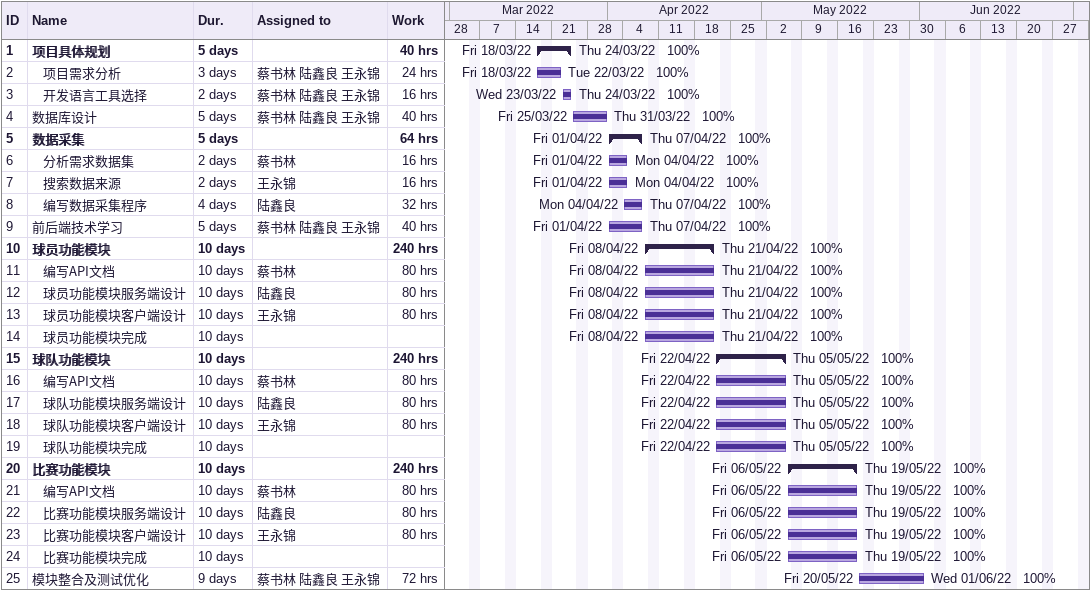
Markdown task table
| ID | Level | Task | Duration | Start | Finish | Resources | % complete | Work (h) |
|---|---|---|---|---|---|---|---|---|
| 1 | 1 | **项目具体规划** | 5d | 2022-03-18 | 2022-03-24 |  | 100 | 40 |
| 2 | 2 | 项目需求分析 | 3d | 2022-03-18 | 2022-03-22 | 蔡书林 陆鑫良 王永锦 | 100 | 24 |
| 3 | 2 | 开发语言工具选择 | 2d | 2022-03-23 | 2022-03-24 | 蔡书林 陆鑫良 王永锦 | 100 | 16 |
| 4 | 1 | 数据库设计 | 5d | 2022-03-25 | 2022-03-31 | 蔡书林 陆鑫良 王永锦 | 100 | 40 |
| 5 | 1 | **数据采集** | 5d | 2022-04-01 | 2022-04-07 |  | 100 | 64 |
| 6 | 2 | 分析需求数据集 | 2d | 2022-04-01 | 2022-04-04 | 蔡书林 | 100 | 16 |
| 7 | 2 | 搜索数据来源 | 2d | 2022-04-01 | 2022-04-04 | 王永锦 | 100 | 16 |
| 8 | 2 | 编写数据采集程序 | 4d | 2022-04-04 | 2022-04-07 | 陆鑫良 | 100 | 32 |
| 9 | 1 | 前后端技术学习 | 5d | 2022-04-01 | 2022-04-07 | 蔡书林 陆鑫良 王永锦 | 100 | 40 |
| 10 | 1 | **球员功能模块** | 10d | 2022-04-08 | 2022-04-21 |  | 100 | 240 |
| 11 | 2 | 编写API文档 | 10d | 2022-04-08 | 2022-04-21 | 蔡书林 | 100 | 80 |
| 12 | 2 | 球员功能模块服务端设计 | 10d | 2022-04-08 | 2022-04-21 | 陆鑫良 | 100 | 80 |
| 13 | 2 | 球员功能模块客户端设计 | 10d | 2022-04-08 | 2022-04-21 | 王永锦 | 100 | 80 |
| 14 | 2 | 球员功能模块完成 | 10d | 2022-04-08 | 2022-04-21 |  | 100 |  |
| 15 | 1 | **球队功能模块** | 10d | 2022-04-22 | 2022-05-05 |  | 100 | 240 |
| 16 | 2 | 编写API文档 | 10d | 2022-04-22 | 2022-05-05 | 蔡书林 | 100 | 80 |
| 17 | 2 | 球队功能模块服务端设计 | 10d | 2022-04-22 | 2022-05-05 | 陆鑫良 | 100 | 80 |
| 18 | 2 | 球队功能模块客户端设计 | 10d | 2022-04-22 | 2022-05-05 | 王永锦 | 100 | 80 |
| 19 | 2 | 球队功能模块完成 | 10d | 2022-04-22 | 2022-05-05 |  | 100 |  |
| 20 | 1 | **比赛功能模块** | 10d | 2022-05-06 | 2022-05-19 |  | 100 | 240 |
| 21 | 2 | 编写API文档 | 10d | 2022-05-06 | 2022-05-19 | 蔡书林 | 100 | 80 |
| 22 | 2 | 比赛功能模块服务端设计 | 10d | 2022-05-06 | 2022-05-19 | 陆鑫良 | 100 | 80 |
| 23 | 2 | 比赛功能模块客户端设计 | 10d | 2022-05-06 | 2022-05-19 | 王永锦 | 100 | 80 |
| 24 | 2 | 比赛功能模块完成 | 10d | 2022-05-06 | 2022-05-19 |  | 100 |  |
| 25 | 1 | 模块整合及测试优化 | 9d | 2022-05-20 | 2022-06-01 | 蔡书林 陆鑫良 王永锦 | 100 | 72 |
